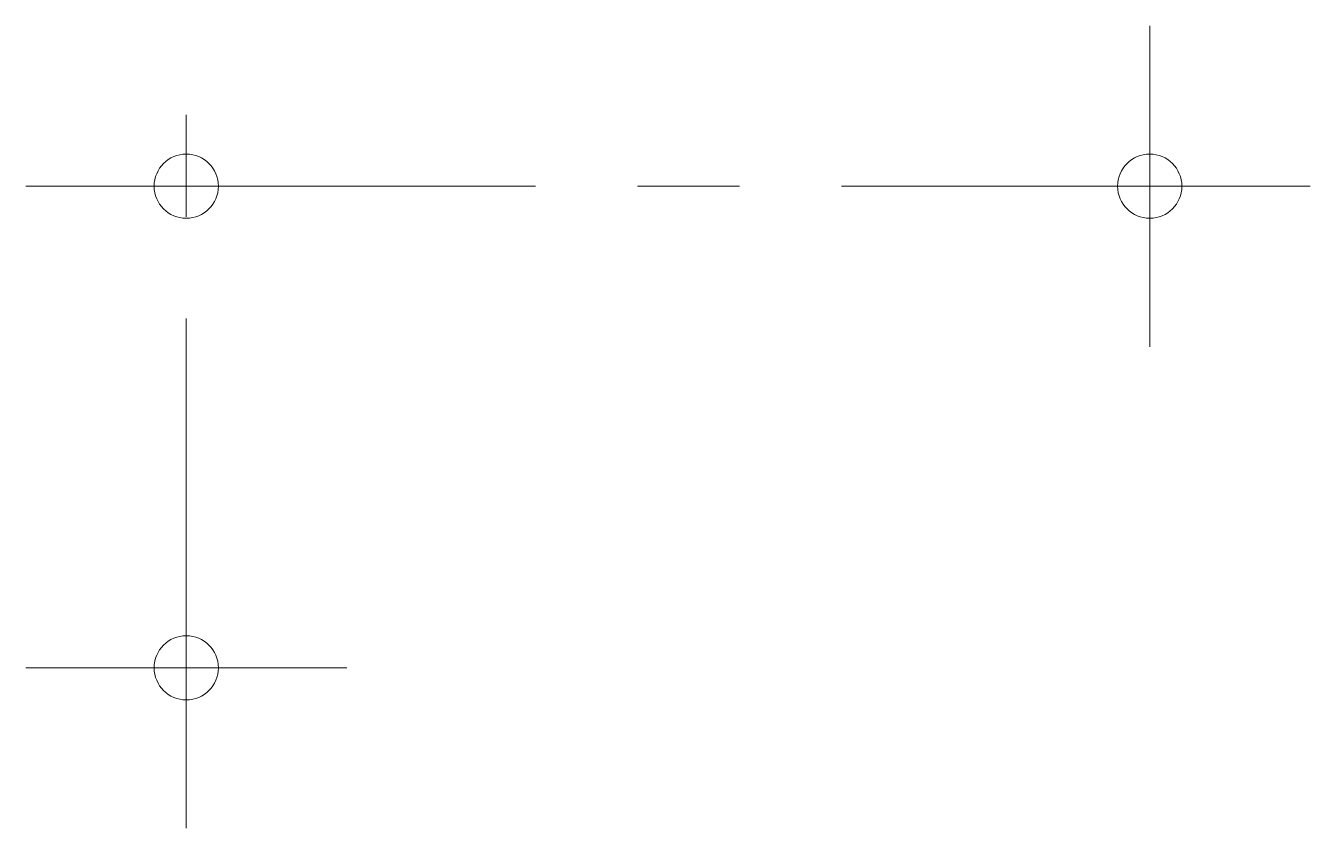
# Model space of a CAD drawing. Header units: millimetres. Extents: x -10 to 70, y 10 to 60.
import ezdxf

# ---------------------------------------------------------------- set-up
doc = ezdxf.new("R2010")
doc.units = ezdxf.units.MM
doc.linetypes.add('CENTER', pattern=[50.8, 31.75, -6.35, 6.35, -6.35])
doc.layers.add('base', color=7, linetype='CONTINUOUS', lineweight=20)
doc.layers.add('center', color=7, linetype='CENTER', lineweight=5)

msp = doc.modelspace()

# ---------------------------------------------------------------- linework, layer by layer
at = {"layer": 'base'}
for centre in [(0, 50), (60, 50), (0, 20)]:
    msp.add_circle(centre, 2, dxfattribs=at)
at = {"layer": 'center'}
for p, q in [((0, 10), (0, 60)), ((60, 40), (60, 60)), ((-10, 50), (70, 50)), ((-10, 20), (10, 20))]:
    msp.add_line(p, q, dxfattribs=at)

doc.saveas('drawing.dxf')
